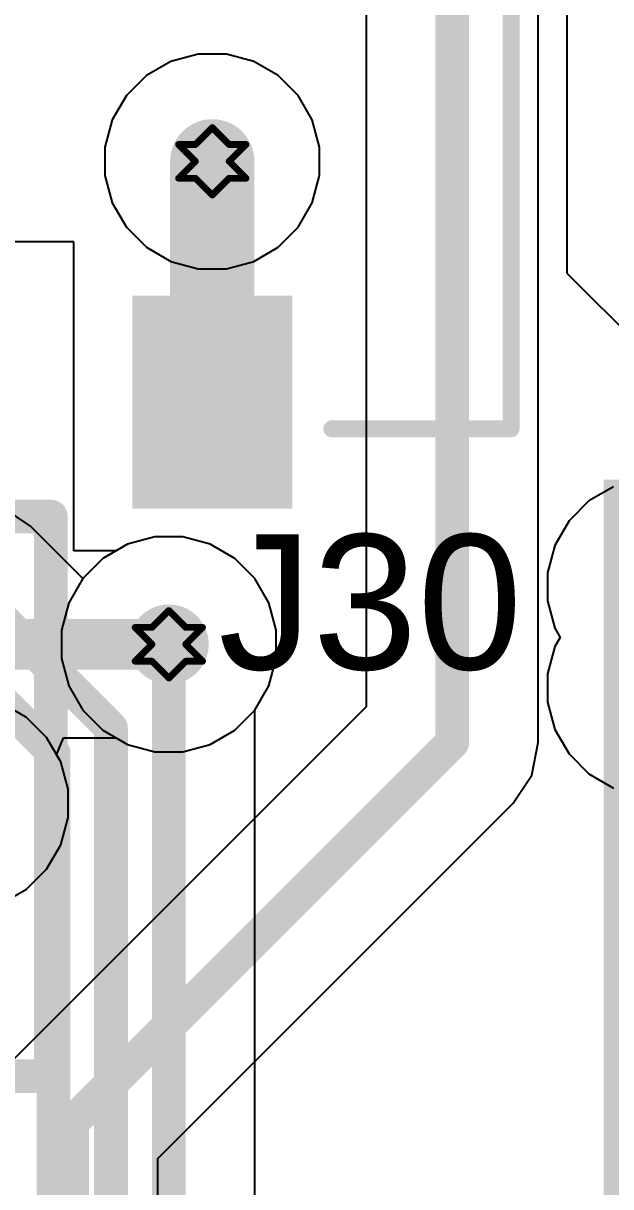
# Model space of a CAD drawing. Header units: inches. Extents: x -3 to 5437, y -3 to 5435.
# Drawn here: x 108.38 to 112.8, y 99.27 to 108.03 of the extents above; entities that cross this region are included whole.
import ezdxf

# ---------------------------------------------------------------- set-up
doc = ezdxf.new("R2010")
doc.units = ezdxf.units.IN
for name, color, linetype in [('Bottom Layer', 5, 'Continuous'), ('Drill Drawing', 1, 'Continuous'), ('GND', 16, 'Continuous'), ('PWR', 76, 'Continuous'), ('Top Layer', 1, 'Continuous'), ('Top Overlay', 2, 'Continuous'), ('Top Paste', 8, 'Continuous'), ('Top Solder', 216, 'Continuous'), ('Via Holes', 16, 'Continuous')]:
    doc.layers.add(name, color=color, linetype=linetype)
doc.styles.add('Arial', font='', dxfattribs={"height": 0.2})
doc.styles.get('Arial').set_extended_font_data('Arial')

# ---------------------------------------------------------------- blocks, each defined once
blk = doc.blocks.new('DM3BT_DSF_PEJS_67')
at = {"layer": 'Top Layer'}
blk.add_hatch(color=1, dxfattribs=at).paths.add_polyline_path([(-5.25, 8.15), (-4.25, 8.15), (-4.25, 6.75), (-5.25, 6.75)])
at = {"layer": 'Top Paste'}
blk.add_hatch(color=8, dxfattribs=at).paths.add_polyline_path([(-5.25, 8.15), (-4.25, 8.15), (-4.25, 6.75), (-5.25, 6.75)])
at = {"layer": 'Top Solder'}
blk.add_hatch(color=216, dxfattribs=at).paths.add_polyline_path([(-5.3516, 8.2516), (-4.1484, 8.2516), (-4.1484, 6.6484), (-5.3516, 6.6484)])
at = {"layer": 'Top Overlay'}
for points in [[(-7, 7.65, 0.127, 0.127, 0), (-7, -6.2, 0.127, 0.127, 0)], [(-5.65, 7.65, 0.127, 0.127, 0), (-7, 7.65, 0.127, 0.127, 0)]]:
    blk.add_lwpolyline(points, format="xyseb", dxfattribs=at)
for points in [[(-7.0317, 7.65, 0.0635, 0.0635, 1), (-6.9682, 7.65, 0.0635, 0.0635, 1)], [(-7.0317, 7.65, 0.0635, 0.0635, 1), (-6.9682, 7.65, 0.0635, 0.0635, 1)], [(-5.6817, 7.65, 0.0635, 0.0635, 1), (-5.6182, 7.65, 0.0635, 0.0635, 1)]]:
    blk.add_lwpolyline(points, format="xyseb", close=True, dxfattribs=at)

msp = doc.modelspace()

# ---------------------------------------------------------------- hatches: boundary and pattern name
at = {"layer": 'Bottom Layer'}
h = msp.add_hatch(color=5, dxfattribs=at)
edge = h.paths.add_edge_path()
edge.add_arc((109.801, 106.9879), 0.3, 0, 360)
h = msp.add_hatch(color=5, dxfattribs=at)
edge = h.paths.add_edge_path()
edge.add_arc((109.474, 103.3526), 0.3, 0, 360)
at = {"layer": 'GND'}
h = msp.add_hatch(color=16, dxfattribs=at)
edge = h.paths.add_edge_path()
edge.add_arc((109.801, 106.9879), 0.3, 0, 360)
h = msp.add_hatch(color=16, dxfattribs=at)
edge = h.paths.add_edge_path()
edge.add_arc((109.474, 103.3526), 0.3, 0, 360)
at = {"layer": 'PWR'}
h = msp.add_hatch(color=76, dxfattribs=at)
edge = h.paths.add_edge_path()
edge.add_arc((109.801, 106.9879), 0.3, 0, 360)
h = msp.add_hatch(color=76, dxfattribs=at)
edge = h.paths.add_edge_path()
edge.add_arc((109.474, 103.3526), 0.3, 0, 360)
at = {"layer": 'Top Layer'}
h = msp.add_hatch(color=1, dxfattribs=at)
edge = h.paths.add_edge_path()
edge.add_arc((109.801, 106.9879), 0.3, 0, 360)
msp.add_hatch(color=1, dxfattribs=at).paths.add_polyline_path([(114.7782, 104.592), (112.7482, 104.592), (112.7482, 93.597), (114.7782, 93.597)])
h = msp.add_hatch(color=1, dxfattribs=at)
edge = h.paths.add_edge_path()
edge.add_arc((109.474, 103.3526), 0.3, 0, 360)
at = {"layer": 'Via Holes'}
h = msp.add_hatch(color=7, dxfattribs=at)
edge = h.paths.add_edge_path()
edge.add_arc((109.801, 106.9879), 0.15, 0, 360)
h = msp.add_hatch(color=7, dxfattribs=at)
edge = h.paths.add_edge_path()
edge.add_arc((109.474, 103.3526), 0.15, 0, 360)

# ---------------------------------------------------------------- linework, layer by layer
at = {"layer": 'Bottom Layer'}
for p, q in [((108.433, 104.2431), (108.2229, 104.3834)), ((108.8274, 103.8487), (108.433, 104.2431)), ((109.3676, 104.1606), (109.1621, 104.1055)), ((109.5804, 104.1606), (109.3676, 104.1606)), ((109.7859, 104.1055), (109.5804, 104.1606)), ((109.1621, 104.1055), (108.9779, 103.9992)), ((109.9701, 103.9992), (109.7859, 104.1055)), ((108.9779, 103.9992), (108.8274, 103.8487)), ((110.1206, 103.8487), (109.9701, 103.9992)), ((108.8274, 103.8487), (108.8274, 103.8487)), ((110.2269, 103.6645), (110.1206, 103.8487)), ((110.282, 103.459), (110.2269, 103.6645)), ((110.282, 103.2462), (110.282, 103.459)), ((110.2269, 103.0407), (110.282, 103.2462)), ((110.1214, 102.858), (110.2269, 103.0407)), ((110.1214, 92.8883), (110.1214, 102.858))]:
    msp.add_line(p, q, dxfattribs=at)
for points in [[(107.9752, 103.7853, 0.254, 0.254, 0), (109.0383, 102.7222, 0.254, 0.254, 0)], [(109.474, 92.6202, 0.254, 0.254, 0), (109.474, 103.4542, 0.254, 0.254, 0)], [(107.8688, 103.2716, 0.254, 0.254, 0), (108.6065, 102.534, 0.254, 0.254, 0)], [(109.0383, 92.4452, 0.254, 0.254, 0), (109.0383, 102.7222, 0.254, 0.254, 0)], [(108.6065, 92.2664, 0.254, 0.254, 0), (108.6065, 102.534, 0.254, 0.254, 0)]]:
    msp.add_lwpolyline(points, format="xyseb", dxfattribs=at)
for points in [[(109.4105, 103.4542, 0.127, 0.127, 1), (109.5375, 103.4542, 0.127, 0.127, 1)], [(108.9748, 102.7222, 0.127, 0.127, 1), (109.1018, 102.7222, 0.127, 0.127, 1)], [(108.9748, 102.7222, 0.127, 0.127, 1), (109.1018, 102.7222, 0.127, 0.127, 1)], [(108.543, 102.534, 0.127, 0.127, 1), (108.67, 102.534, 0.127, 0.127, 1)], [(108.543, 102.534, 0.127, 0.127, 1), (108.67, 102.534, 0.127, 0.127, 1)]]:
    msp.add_lwpolyline(points, format="xyseb", close=True, dxfattribs=at)
at = {"layer": 'Drill Drawing'}
for points in [[(109.674, 107.1149, 0.0508, 0.0508, 0), (109.801, 107.2419, 0.0508, 0.0508, 0)], [(109.801, 107.2419, 0.0508, 0.0508, 0), (109.928, 107.1149, 0.0508, 0.0508, 0)], [(109.547, 107.1149, 0.0508, 0.0508, 0), (109.674, 106.9879, 0.0508, 0.0508, 0)], [(109.547, 107.1149, 0.0508, 0.0508, 0), (109.674, 107.1149, 0.0508, 0.0508, 0)], [(109.928, 107.1149, 0.0508, 0.0508, 0), (110.055, 107.1149, 0.0508, 0.0508, 0)], [(109.928, 106.9879, 0.0508, 0.0508, 0), (110.055, 107.1149, 0.0508, 0.0508, 0)], [(109.547, 106.8609, 0.0508, 0.0508, 0), (109.674, 106.9879, 0.0508, 0.0508, 0)], [(109.928, 106.9879, 0.0508, 0.0508, 0), (110.055, 106.8609, 0.0508, 0.0508, 0)], [(109.547, 106.8609, 0.0508, 0.0508, 0), (109.674, 106.8609, 0.0508, 0.0508, 0)], [(109.674, 106.8609, 0.0508, 0.0508, 0), (109.801, 106.7339, 0.0508, 0.0508, 0)], [(109.801, 106.7339, 0.0508, 0.0508, 0), (109.928, 106.8609, 0.0508, 0.0508, 0)], [(109.928, 106.8609, 0.0508, 0.0508, 0), (110.055, 106.8609, 0.0508, 0.0508, 0)], [(109.347, 103.4796, 0.0508, 0.0508, 0), (109.474, 103.6066, 0.0508, 0.0508, 0)], [(109.474, 103.6066, 0.0508, 0.0508, 0), (109.601, 103.4796, 0.0508, 0.0508, 0)], [(109.22, 103.4796, 0.0508, 0.0508, 0), (109.347, 103.3526, 0.0508, 0.0508, 0)], [(109.22, 103.4796, 0.0508, 0.0508, 0), (109.347, 103.4796, 0.0508, 0.0508, 0)], [(109.601, 103.4796, 0.0508, 0.0508, 0), (109.728, 103.4796, 0.0508, 0.0508, 0)], [(109.601, 103.3526, 0.0508, 0.0508, 0), (109.728, 103.4796, 0.0508, 0.0508, 0)], [(109.22, 103.2256, 0.0508, 0.0508, 0), (109.347, 103.3526, 0.0508, 0.0508, 0)], [(109.601, 103.3526, 0.0508, 0.0508, 0), (109.728, 103.2256, 0.0508, 0.0508, 0)], [(109.22, 103.2256, 0.0508, 0.0508, 0), (109.347, 103.2256, 0.0508, 0.0508, 0)], [(109.347, 103.2256, 0.0508, 0.0508, 0), (109.474, 103.0986, 0.0508, 0.0508, 0)], [(109.474, 103.0986, 0.0508, 0.0508, 0), (109.601, 103.2256, 0.0508, 0.0508, 0)], [(109.601, 103.2256, 0.0508, 0.0508, 0), (109.728, 103.2256, 0.0508, 0.0508, 0)]]:
    msp.add_lwpolyline(points, format="xyseb", dxfattribs=at)
for points in [[(109.7883, 107.2419, 0.0254, 0.0254, 1), (109.8137, 107.2419, 0.0254, 0.0254, 1)], [(109.7883, 107.2419, 0.0254, 0.0254, 1), (109.8137, 107.2419, 0.0254, 0.0254, 1)], [(109.5343, 107.1149, 0.0254, 0.0254, 1), (109.5597, 107.1149, 0.0254, 0.0254, 1)], [(109.5343, 107.1149, 0.0254, 0.0254, 1), (109.5597, 107.1149, 0.0254, 0.0254, 1)], [(109.6613, 107.1149, 0.0254, 0.0254, 1), (109.6867, 107.1149, 0.0254, 0.0254, 1)], [(109.6613, 107.1149, 0.0254, 0.0254, 1), (109.6867, 107.1149, 0.0254, 0.0254, 1)], [(109.9153, 107.1149, 0.0254, 0.0254, 1), (109.9407, 107.1149, 0.0254, 0.0254, 1)], [(109.9153, 107.1149, 0.0254, 0.0254, 1), (109.9407, 107.1149, 0.0254, 0.0254, 1)], [(110.0423, 107.1149, 0.0254, 0.0254, 1), (110.0677, 107.1149, 0.0254, 0.0254, 1)], [(110.0423, 107.1149, 0.0254, 0.0254, 1), (110.0677, 107.1149, 0.0254, 0.0254, 1)], [(109.6613, 106.9879, 0.0254, 0.0254, 1), (109.6867, 106.9879, 0.0254, 0.0254, 1)], [(109.6613, 106.9879, 0.0254, 0.0254, 1), (109.6867, 106.9879, 0.0254, 0.0254, 1)], [(109.9153, 106.9879, 0.0254, 0.0254, 1), (109.9407, 106.9879, 0.0254, 0.0254, 1)], [(109.9153, 106.9879, 0.0254, 0.0254, 1), (109.9407, 106.9879, 0.0254, 0.0254, 1)], [(109.5343, 106.8609, 0.0254, 0.0254, 1), (109.5597, 106.8609, 0.0254, 0.0254, 1)], [(109.5343, 106.8609, 0.0254, 0.0254, 1), (109.5597, 106.8609, 0.0254, 0.0254, 1)], [(109.6613, 106.8609, 0.0254, 0.0254, 1), (109.6867, 106.8609, 0.0254, 0.0254, 1)], [(109.6613, 106.8609, 0.0254, 0.0254, 1), (109.6867, 106.8609, 0.0254, 0.0254, 1)], [(109.9153, 106.8609, 0.0254, 0.0254, 1), (109.9407, 106.8609, 0.0254, 0.0254, 1)], [(109.9153, 106.8609, 0.0254, 0.0254, 1), (109.9407, 106.8609, 0.0254, 0.0254, 1)], [(110.0423, 106.8609, 0.0254, 0.0254, 1), (110.0677, 106.8609, 0.0254, 0.0254, 1)], [(110.0423, 106.8609, 0.0254, 0.0254, 1), (110.0677, 106.8609, 0.0254, 0.0254, 1)], [(109.7883, 106.7339, 0.0254, 0.0254, 1), (109.8137, 106.7339, 0.0254, 0.0254, 1)], [(109.7883, 106.7339, 0.0254, 0.0254, 1), (109.8137, 106.7339, 0.0254, 0.0254, 1)], [(109.4613, 103.6066, 0.0254, 0.0254, 1), (109.4867, 103.6066, 0.0254, 0.0254, 1)], [(109.4613, 103.6066, 0.0254, 0.0254, 1), (109.4867, 103.6066, 0.0254, 0.0254, 1)], [(109.2073, 103.4796, 0.0254, 0.0254, 1), (109.2327, 103.4796, 0.0254, 0.0254, 1)], [(109.2073, 103.4796, 0.0254, 0.0254, 1), (109.2327, 103.4796, 0.0254, 0.0254, 1)], [(109.3343, 103.4796, 0.0254, 0.0254, 1), (109.3597, 103.4796, 0.0254, 0.0254, 1)], [(109.3343, 103.4796, 0.0254, 0.0254, 1), (109.3597, 103.4796, 0.0254, 0.0254, 1)], [(109.5883, 103.4796, 0.0254, 0.0254, 1), (109.6137, 103.4796, 0.0254, 0.0254, 1)], [(109.5883, 103.4796, 0.0254, 0.0254, 1), (109.6137, 103.4796, 0.0254, 0.0254, 1)], [(109.7153, 103.4796, 0.0254, 0.0254, 1), (109.7407, 103.4796, 0.0254, 0.0254, 1)], [(109.7153, 103.4796, 0.0254, 0.0254, 1), (109.7407, 103.4796, 0.0254, 0.0254, 1)], [(109.3343, 103.3526, 0.0254, 0.0254, 1), (109.3597, 103.3526, 0.0254, 0.0254, 1)], [(109.3343, 103.3526, 0.0254, 0.0254, 1), (109.3597, 103.3526, 0.0254, 0.0254, 1)], [(109.5883, 103.3526, 0.0254, 0.0254, 1), (109.6137, 103.3526, 0.0254, 0.0254, 1)], [(109.5883, 103.3526, 0.0254, 0.0254, 1), (109.6137, 103.3526, 0.0254, 0.0254, 1)], [(109.2073, 103.2256, 0.0254, 0.0254, 1), (109.2327, 103.2256, 0.0254, 0.0254, 1)], [(109.2073, 103.2256, 0.0254, 0.0254, 1), (109.2327, 103.2256, 0.0254, 0.0254, 1)], [(109.3343, 103.2256, 0.0254, 0.0254, 1), (109.3597, 103.2256, 0.0254, 0.0254, 1)], [(109.3343, 103.2256, 0.0254, 0.0254, 1), (109.3597, 103.2256, 0.0254, 0.0254, 1)], [(109.5883, 103.2256, 0.0254, 0.0254, 1), (109.6137, 103.2256, 0.0254, 0.0254, 1)], [(109.5883, 103.2256, 0.0254, 0.0254, 1), (109.6137, 103.2256, 0.0254, 0.0254, 1)], [(109.7153, 103.2256, 0.0254, 0.0254, 1), (109.7407, 103.2256, 0.0254, 0.0254, 1)], [(109.7153, 103.2256, 0.0254, 0.0254, 1), (109.7407, 103.2256, 0.0254, 0.0254, 1)], [(109.4613, 103.0986, 0.0254, 0.0254, 1), (109.4867, 103.0986, 0.0254, 0.0254, 1)], [(109.4613, 103.0986, 0.0254, 0.0254, 1), (109.4867, 103.0986, 0.0254, 0.0254, 1)]]:
    msp.add_lwpolyline(points, format="xyseb", close=True, dxfattribs=at)
at = {"layer": 'GND'}
for p, q in [((109.3676, 104.1606), (109.1621, 104.1055)), ((109.5804, 104.1606), (109.3676, 104.1606)), ((109.7859, 104.1055), (109.5804, 104.1606)), ((109.1621, 104.1055), (108.9779, 103.9992)), ((109.9701, 103.9992), (109.7859, 104.1055)), ((108.9779, 103.9992), (108.8274, 103.8487)), ((110.1206, 103.8487), (109.9701, 103.9992)), ((108.8274, 103.8487), (108.7211, 103.6645)), ((110.2269, 103.6645), (110.1206, 103.8487)), ((108.7211, 103.6645), (108.666, 103.459)), ((110.282, 103.459), (110.2269, 103.6645)), ((108.666, 103.459), (108.666, 103.2462)), ((110.282, 103.2462), (110.282, 103.459)), ((108.666, 103.2462), (108.7211, 103.0407)), ((110.2269, 103.0407), (110.282, 103.2462)), ((108.7211, 103.0407), (108.8274, 102.8565)), ((110.1206, 102.8565), (110.2269, 103.0407)), ((108.4031, 102.8027), (108.2189, 102.9091)), ((108.8274, 102.8565), (108.9779, 102.706)), ((109.9701, 102.706), (110.1206, 102.8565)), ((108.5536, 102.6522), (108.4031, 102.8027)), ((108.6599, 102.468), (108.5536, 102.6522)), ((108.9779, 102.706), (109.1621, 102.5997)), ((109.7859, 102.5997), (109.9701, 102.706)), ((109.1621, 102.5997), (109.3676, 102.5446)), ((109.5804, 102.5446), (109.7859, 102.5997)), ((108.715, 102.2625), (108.6599, 102.468)), ((109.3676, 102.5446), (109.5804, 102.5446)), ((108.715, 102.0497), (108.715, 102.2625)), ((108.6599, 101.8442), (108.715, 102.0497)), ((108.5536, 101.66), (108.6599, 101.8442)), ((108.4031, 101.5096), (108.5536, 101.66)), ((108.2189, 101.4032), (108.4031, 101.5096))]:
    msp.add_line(p, q, dxfattribs=at)
at = {"layer": 'PWR'}
for p, q in [((112.4712, 113.3856), (112.4712, 106.1466)), ((109.4892, 107.7408), (109.3049, 107.6344)), ((109.6947, 107.7959), (109.4892, 107.7408)), ((109.9074, 107.7959), (109.6947, 107.7959)), ((110.1129, 107.7408), (109.9074, 107.7959)), ((110.2972, 107.6344), (110.1129, 107.7408)), ((109.3049, 107.6344), (109.1545, 107.484)), ((110.4476, 107.484), (110.2972, 107.6344)), ((109.1545, 107.484), (109.0481, 107.2997)), ((110.554, 107.2997), (110.4476, 107.484)), ((109.0481, 107.2997), (108.993, 107.0942)), ((110.609, 107.0942), (110.554, 107.2997)), ((108.993, 107.0942), (108.993, 106.8815)), ((110.609, 106.8815), (110.609, 107.0942)), ((108.993, 106.8815), (109.0481, 106.676)), ((110.554, 106.676), (110.609, 106.8815)), ((109.0481, 106.676), (109.1545, 106.4917)), ((110.4476, 106.4917), (110.554, 106.676)), ((109.1545, 106.4917), (109.3049, 106.3413)), ((110.2972, 106.3413), (110.4476, 106.4917)), ((109.3049, 106.3413), (109.4892, 106.2349)), ((110.1129, 106.2349), (110.2972, 106.3413)), ((109.4892, 106.2349), (109.6947, 106.1799)), ((109.9074, 106.1799), (110.1129, 106.2349)), ((109.6947, 106.1799), (109.9074, 106.1799)), ((112.4712, 106.1466), (113.3972, 105.2206)), ((112.8216, 104.5382), (112.6373, 104.4318)), ((112.6373, 104.4318), (112.4869, 104.2814)), ((112.4869, 104.2814), (112.3805, 104.0972)), ((109.3676, 104.1606), (109.1621, 104.1055)), ((109.5804, 104.1606), (109.3676, 104.1606)), ((109.7859, 104.1055), (109.5804, 104.1606)), ((109.1621, 104.1055), (108.9779, 103.9992)), ((109.9701, 103.9992), (109.7859, 104.1055)), ((112.3805, 104.0972), (112.3254, 103.8916)), ((108.9779, 103.9992), (108.8274, 103.8487)), ((110.1206, 103.8487), (109.9701, 103.9992)), ((112.3254, 103.8916), (112.3254, 103.6789)), ((108.8274, 103.8487), (108.7211, 103.6645)), ((110.2269, 103.6645), (110.1206, 103.8487)), ((108.7211, 103.6645), (108.666, 103.459)), ((110.282, 103.459), (110.2269, 103.6645)), ((112.3254, 103.6789), (112.3805, 103.4734)), ((108.666, 103.459), (108.666, 103.2462)), ((110.282, 103.2462), (110.282, 103.459)), ((112.3805, 103.4734), (112.4204, 103.4043)), ((112.4204, 103.4043), (112.3805, 103.3352)), ((112.3805, 103.3352), (112.3254, 103.1296)), ((108.666, 103.2462), (108.7211, 103.0407)), ((110.2269, 103.0407), (110.282, 103.2462)), ((112.3254, 103.1296), (112.3254, 102.9169)), ((108.7211, 103.0407), (108.8274, 102.8565)), ((110.1206, 102.8565), (110.2269, 103.0407)), ((112.3254, 102.9169), (112.3805, 102.7114)), ((108.8274, 102.8565), (108.9779, 102.706)), ((109.9701, 102.706), (110.1206, 102.8565)), ((108.9779, 102.706), (109.1621, 102.5997)), ((109.7859, 102.5997), (109.9701, 102.706)), ((112.3805, 102.7114), (112.4869, 102.5272)), ((109.1621, 102.5997), (109.3676, 102.5446)), ((109.5804, 102.5446), (109.7859, 102.5997)), ((109.3676, 102.5446), (109.5804, 102.5446)), ((112.4869, 102.5272), (112.6373, 102.3767)), ((112.6373, 102.3767), (112.8216, 102.2703))]:
    msp.add_line(p, q, dxfattribs=at)
at = {"layer": 'Top Layer'}
for p, q in [((110.9602, 110.4601), (110.9602, 102.8825)), ((112.255, 102.6143), (112.255, 110.1919)), ((108.759, 106.3825), (105.4116, 106.3825)), ((108.759, 104.0571), (108.759, 106.3825)), ((109.3676, 104.1606), (109.1621, 104.1055)), ((109.5804, 104.1606), (109.3676, 104.1606)), ((109.7859, 104.1055), (109.5804, 104.1606)), ((109.0783, 104.0571), (108.759, 104.0571)), ((109.1621, 104.1055), (109.0783, 104.0571)), ((109.9701, 103.9992), (109.7859, 104.1055)), ((110.1206, 103.8487), (109.9701, 103.9992)), ((110.2269, 103.6645), (110.1206, 103.8487)), ((110.282, 103.459), (110.2269, 103.6645)), ((110.282, 103.2462), (110.282, 103.459)), ((110.2269, 103.0407), (110.282, 103.2462)), ((110.1206, 102.8565), (110.2269, 103.0407)), ((110.9602, 102.8825), (108.287, 100.2094)), ((109.9701, 102.706), (110.1206, 102.8565)), ((108.6293, 102.5211), (108.6808, 102.6481)), ((108.6808, 102.6481), (109.0783, 102.6481)), ((109.0783, 102.6481), (109.1621, 102.5997)), ((109.7859, 102.5997), (109.9701, 102.706)), ((109.1621, 102.5997), (109.3676, 102.5446)), ((109.5804, 102.5446), (109.7859, 102.5997)), ((112.2058, 102.3666), (112.255, 102.6143)), ((108.6599, 102.468), (108.6293, 102.5211)), ((108.715, 102.2625), (108.6599, 102.468)), ((109.3676, 102.5446), (109.5804, 102.5446)), ((112.0654, 102.1565), (112.2058, 102.3666)), ((108.715, 102.0497), (108.715, 102.2625)), ((109.3923, 99.4834), (112.0654, 102.1565)), ((108.6599, 101.8442), (108.715, 102.0497)), ((108.5536, 101.66), (108.6599, 101.8442)), ((108.4031, 101.5096), (108.5536, 101.66)), ((108.2189, 101.4032), (108.4031, 101.5096)), ((109.3923, 92.2962), (109.3923, 99.4834))]:
    msp.add_line(p, q, dxfattribs=at)
for points in [[(111.6076, 102.6143, 0.254, 0.254, 0), (111.6076, 110.4601, 0.254, 0.254, 0)], [(109.801, 105.1881, 0.635, 0.635, 0), (109.801, 106.9879, 0.635, 0.635, 0)], [(107.9225, 103.3526, 0.381, 0.381, 0), (109.474, 103.3526, 0.381, 0.381, 0)], [(108.7448, 99.7516, 0.254, 0.254, 0), (111.6076, 102.6143, 0.254, 0.254, 0)], [(108.7448, 92.028, 0.254, 0.254, 0), (108.7448, 99.7516, 0.254, 0.254, 0)]]:
    msp.add_lwpolyline(points, format="xyseb", dxfattribs=at)
for points in [[(109.6423, 106.9879, 0.3175, 0.3175, 1), (109.9598, 106.9879, 0.3175, 0.3175, 1)], [(109.6423, 105.1881, 0.3175, 0.3175, 1), (109.9598, 105.1881, 0.3175, 0.3175, 1)], [(109.3787, 103.3526, 0.1905, 0.1905, 1), (109.5692, 103.3526, 0.1905, 0.1905, 1)], [(111.5441, 102.6143, 0.127, 0.127, 1), (111.6711, 102.6143, 0.127, 0.127, 1)], [(111.5441, 102.6143, 0.127, 0.127, 1), (111.6711, 102.6143, 0.127, 0.127, 1)], [(108.6813, 99.7516, 0.127, 0.127, 1), (108.8083, 99.7516, 0.127, 0.127, 1)], [(108.6813, 99.7516, 0.127, 0.127, 1), (108.8083, 99.7516, 0.127, 0.127, 1)]]:
    msp.add_lwpolyline(points, format="xyseb", close=True, dxfattribs=at)
at = {"layer": 'Top Overlay'}
for points in [[(99.314, 104.3142, 0.254, 0.254, 0), (108.585, 104.3142, 0.254, 0.254, 0)], [(108.585, 100.1014, 0.254, 0.254, 0), (108.585, 104.3142, 0.254, 0.254, 0)], [(99.314, 100.1014, 0.254, 0.254, 0), (108.585, 100.1014, 0.254, 0.254, 0)]]:
    msp.add_lwpolyline(points, format="xyseb", dxfattribs=at)
for points in [[(108.5215, 104.3142, 0.127, 0.127, 1), (108.6485, 104.3142, 0.127, 0.127, 1)], [(108.5215, 104.3142, 0.127, 0.127, 1), (108.6485, 104.3142, 0.127, 0.127, 1)], [(108.5215, 100.1014, 0.127, 0.127, 1), (108.6485, 100.1014, 0.127, 0.127, 1)], [(108.5215, 100.1014, 0.127, 0.127, 1), (108.6485, 100.1014, 0.127, 0.127, 1)]]:
    msp.add_lwpolyline(points, format="xyseb", close=True, dxfattribs=at)

# ---------------------------------------------------------------- block references
at = {"rotation": 180}
msp.add_blockref('DM3BT_DSF_PEJS_67', (105.051, 112.6245), dxfattribs=at)

# ---------------------------------------------------------------- texts
at = {"layer": 'Top Overlay', "style": 'Arial'}
msp.add_text('J30', height=1.016, dxfattribs=at).set_placement((109.8468, 103.164))

doc.saveas('drawing.dxf')
